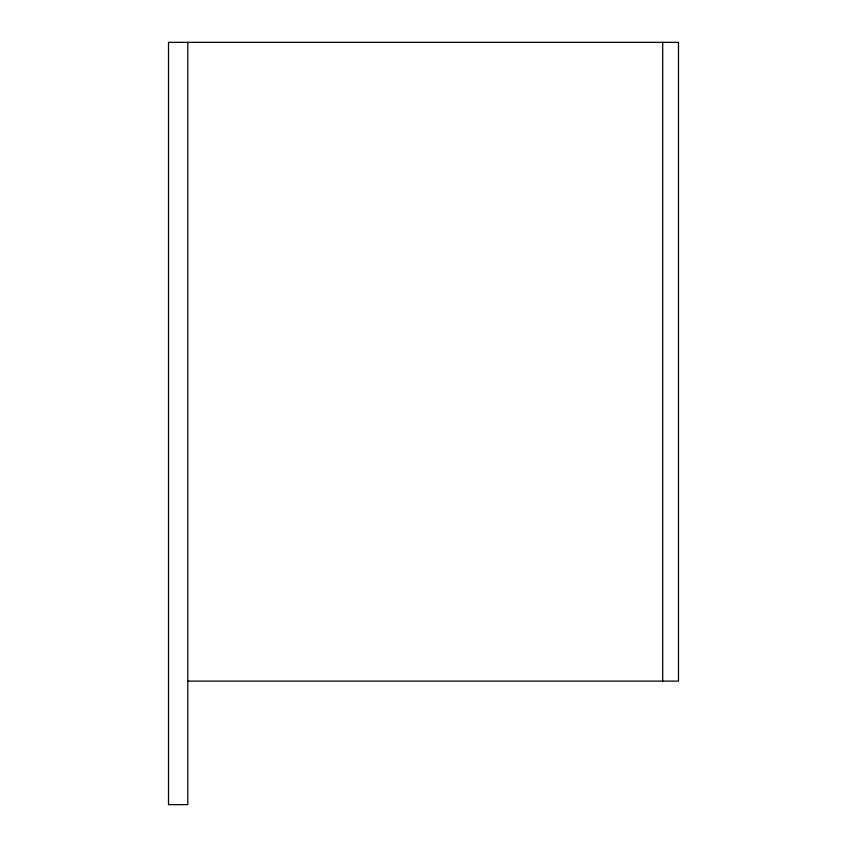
<?xml version="1.0" encoding="UTF-8"?>
<svg xmlns="http://www.w3.org/2000/svg" width="847" height="847" viewBox="0 0 847 847"><rect width="100%" height="100%" fill="white"/><g stroke="black" fill="none" stroke-linecap="round" stroke-linejoin="round"><path stroke-width="1.27" d="M187.801 681.104L678.479 681.104L678.479 42.35L168.521 42.35L168.521 804.65L187.801 804.65L187.801 42.35M662.703 42.35L662.703 681.104"/></g></svg>
